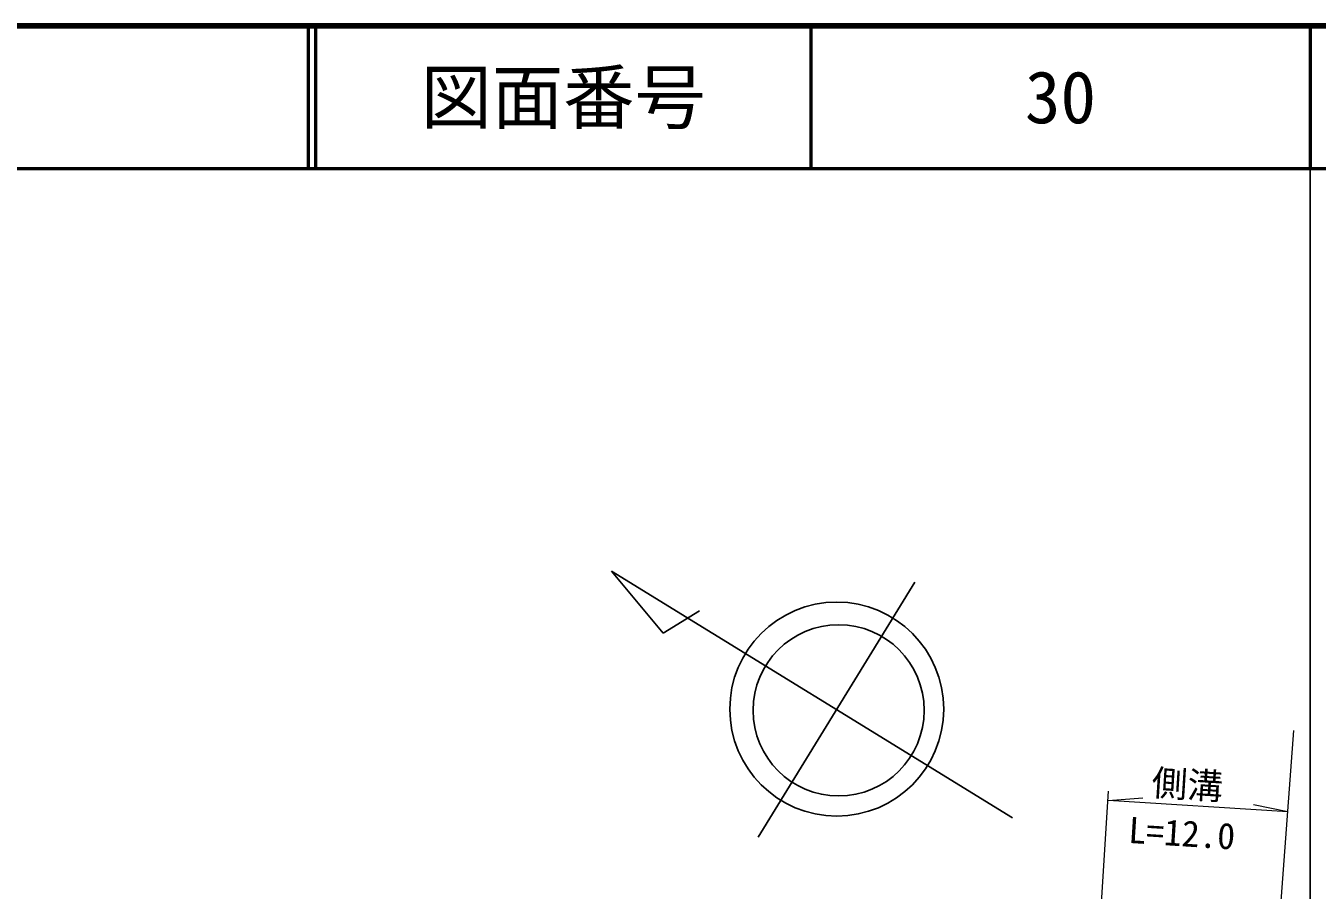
# Model space of a CAD drawing. Units: millimetres at full size, sheet at 1:1000; details may follow other scales. Extents: x 40000 to 680000, y 20000 to 380000.
# Drawn here: x 488936 to 579500, y 319411 to 380000 of the extents above; entities that cross this region are included whole.
import ezdxf
from ezdxf.enums import TextEntityAlignment as Align

# ---------------------------------------------------------------- set-up
doc = ezdxf.new("R2010")
doc.units = ezdxf.units.MM
doc.header["$LTSCALE"] = 1000
for name, color, linetype, lineweight in [('M-BMK-SRVR', 3, 'Continuous', 25), ('M-STR-HTXT', 7, 'Continuous', 13), ('M-TTL', 2, 'Continuous', 140), ('M-TTL-BAND', 7, 'Continuous', 25), ('M-TTL-LINE', 7, 'Continuous', 50)]:
    doc.layers.add(name, color=color, linetype=linetype, lineweight=lineweight)
doc.layers.add('M-TTL-TXT', color=7, linetype='Continuous')
doc.styles.add('ＭＳ ゴシック', font='')
doc.styles.get('ＭＳ ゴシック').set_extended_font_data('MS Gothic')

msp = doc.modelspace()

# ---------------------------------------------------------------- linework, layer by layer
at = {"layer": 'M-BMK-SRVR'}
for p, q in [((558138, 324473), (530002, 341774)), ((530002, 341774), (533632, 337422)), ((540286, 323124), (551286, 341013)), ((533632, 337422), (536183, 339001))]:
    msp.add_line(p, q, dxfattribs=at)
for centre, radius in [((545808, 332104), 7500), ((545938, 332014), 6000)]:
    msp.add_circle(centre, radius, dxfattribs=at)
at = {"layer": 'M-STR-HTXT'}
for p, q in [((576859, 317020), (577862, 330608)), ((563820, 309550), (564873, 326342)), ((564832, 325696), (567280, 325885)), ((577441, 324905), (564832, 325696)), ((577441, 324905), (575036, 325399))]:
    msp.add_line(p, q, dxfattribs=at)
at = {"layer": 'M-TTL'}
msp.add_line((680000, 380000), (40000, 380000), dxfattribs=at)
at = {"layer": 'M-TTL-BAND'}
msp.add_line((579000, 20000), (579000, 370000), dxfattribs=at)
at = {"layer": 'M-TTL-LINE'}
for p, q in [((508747, 380000), (508747, 370000)), ((509247, 380000), (509247, 370000)), ((543997, 380000), (543997, 370000)), ((579000, 380000), (579000, 370000)), ((40000, 370000), (680000, 370000))]:
    msp.add_line(p, q, dxfattribs=at)

# ---------------------------------------------------------------- texts
at = {"layer": 'M-STR-HTXT', "style": 'ＭＳ ゴシック'}
for s, p in [('側溝', (567817, 325509)), ('L=12.0', (566185, 322178))]:
    msp.add_text(s, height=1833, rotation=356.411, dxfattribs=at).set_placement(p, align=Align.BOTTOM_LEFT)
at = {"layer": 'M-TTL-TXT', "style": 'ＭＳ ゴシック'}
for s, p in [('図面番号', (526622, 375000)), ('30', (561497, 375000))]:
    msp.add_text(s, height=3666, dxfattribs=at).set_placement(p, align=Align.MIDDLE_CENTER)

doc.saveas('drawing.dxf')
